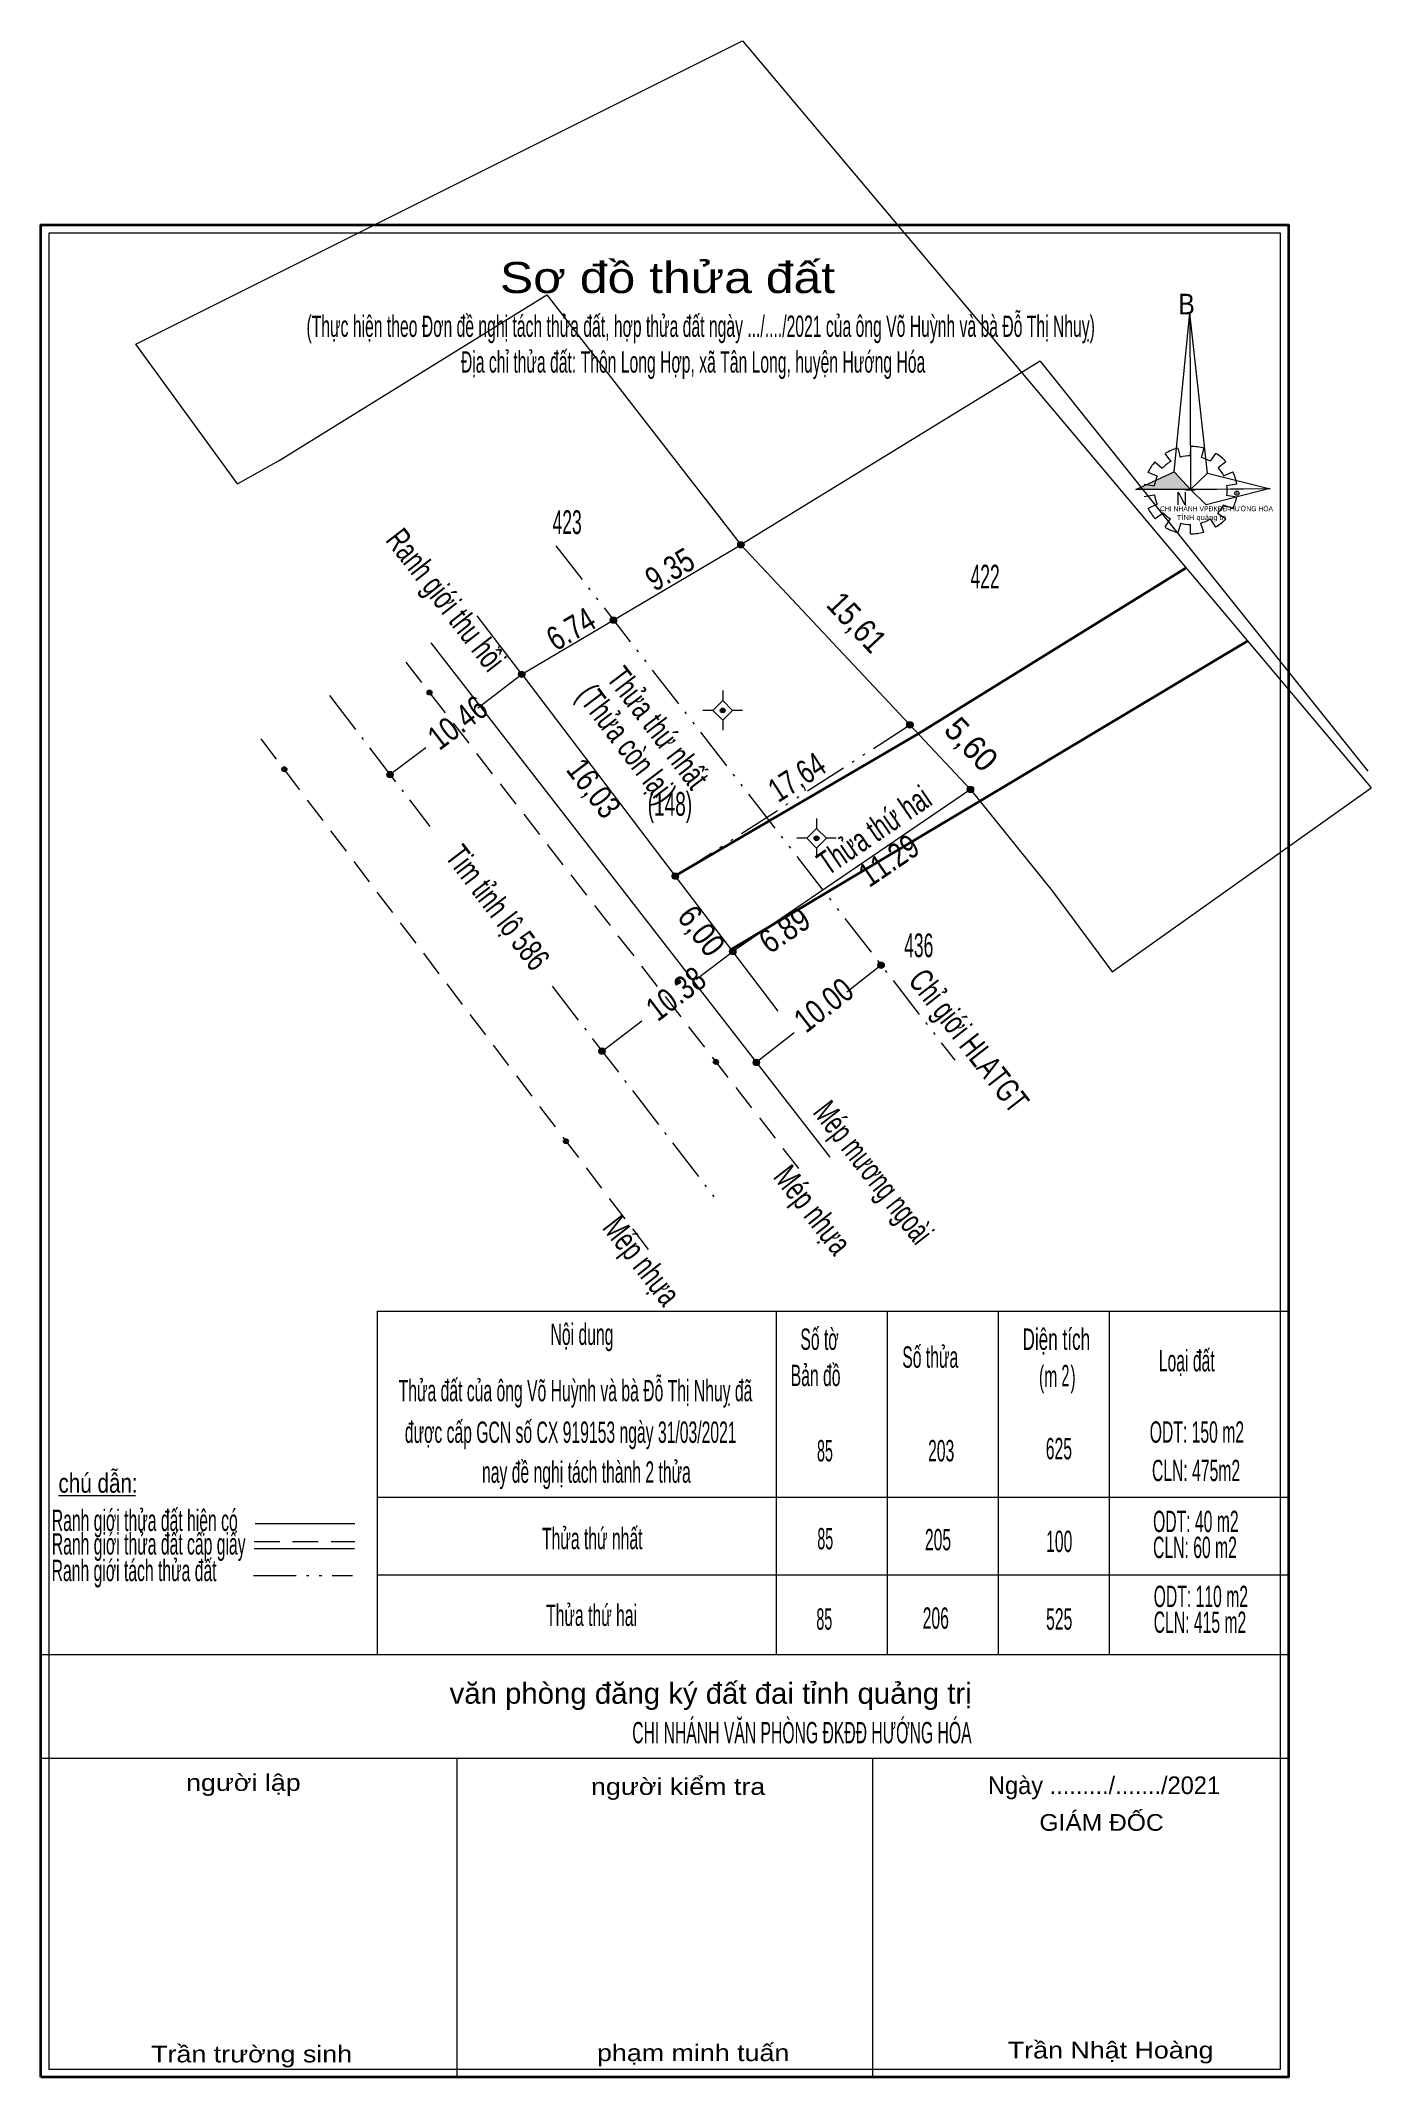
# Model space of a CAD drawing. Header units: metres. Extents: x 543459 to 543543, y 1834989 to 1835117.
import ezdxf
from ezdxf.enums import TextEntityAlignment as Align

# ---------------------------------------------------------------- set-up
doc = ezdxf.new("R2010")
doc.units = ezdxf.units.M
doc.header["$LTSCALE"] = 0.54
doc.header["$PDMODE"] = 32
doc.header["$PDSIZE"] = 0.27
for name, pattern in [('DASH_DOUBLE_DOT', [9.2, 5, -1.2, 0.3, -1.2, 0.3, -1.2]), ('DOT_DASHED', [7.7, 5, -1.2, 0.3, -1.2]), ('MEDIUM_DASHED', [4.5, 3, -1.5])]:
    doc.linetypes.add(name, pattern=pattern)
for name, color, linetype, lineweight in [('1', 7, 'Continuous', 13), ('10', 7, 'Continuous', 13), ('11', 7, 'Continuous', 13), ('22', 7, 'Continuous', 13), ('23', 7, 'Continuous', 13)]:
    doc.layers.add(name, color=color, linetype=linetype, lineweight=lineweight)
for name, color, linetype in [('13', 7, 'Continuous'), ('63', 7, 'Continuous'), ('7', 7, 'Continuous')]:
    doc.layers.add(name, color=color, linetype=linetype)

msp = doc.modelspace()

# ---------------------------------------------------------------- hatches: boundary and pattern name
at = {"layer": '1'}
msp.add_hatch(color=256, dxfattribs=at).paths.add_polyline_path([(543528.24, 1835089.11), (543530.65, 1835090.22), (543531.68, 1835089.11)])
at = {"layer": '11'}
for points in [[(543503.47, 1835085.62, 1), (543503.07, 1835085.62, 1)], [(543495.4177, 1835080.8576, 1), (543495.0177, 1835080.8576, 1)], [(543489.62, 1835077.43, 1), (543489.22, 1835077.43, 1)], [(543489.62, 1835077.43, 1), (543489.22, 1835077.43, 1)], [(543489.6204, 1835077.4295, 1), (543489.2204, 1835077.4295, 1)], [(543489.6204, 1835077.4295, 1), (543489.2204, 1835077.4295, 1)], [(543502.2698, 1835075.15, 1), (543501.9698, 1835075.15, 1)], [(543514.149, 1835074.2345, 1), (543513.749, 1835074.2345, 1)], [(543514.149, 1835074.2345, 1), (543513.749, 1835074.2345, 1)], [(543514.149, 1835074.2345, 1), (543513.749, 1835074.2345, 1)], [(543514.149, 1835074.2345, 1), (543513.749, 1835074.2345, 1)], [(543514.149, 1835074.2345, 1), (543513.749, 1835074.2345, 1)], [(543517.98, 1835070.15, 1), (543517.58, 1835070.15, 1)], [(543508.1998, 1835067.07, 1), (543507.8998, 1835067.07, 1)], [(543499.3215, 1835064.6813, 1), (543498.9215, 1835064.6813, 1)], [(543499.3265, 1835064.6747, 1), (543498.9265, 1835064.6747, 1)], [(543499.3265, 1835064.6747, 1), (543498.9265, 1835064.6747, 1)], [(543499.3265, 1835064.6747, 1), (543498.9265, 1835064.6747, 1)], [(543502.96, 1835059.9, 1), (543502.56, 1835059.9, 1)]]:
    msp.add_hatch(color=256, dxfattribs=at).paths.add_polyline_path(points)
at = {"layer": '22'}
for points in [[(543481.294, 1835071.094, 1), (543480.894, 1835071.094, 1)], [(543512.3308, 1835059.0442, 1), (543511.9308, 1835059.0442, 1)], [(543494.6971, 1835053.6138, 1), (543494.2971, 1835053.6138, 1)], [(543504.4436, 1835052.8967, 1), (543504.0436, 1835052.8967, 1)]]:
    msp.add_hatch(color=256, dxfattribs=at).paths.add_polyline_path(points)

# ---------------------------------------------------------------- linework, layer by layer
at = {"layer": '1'}
for p, q in [((543530.44, 1835090.9), (543530.09, 1835091.39)), ((543530.88, 1835091.72), (543531.03, 1835091.14)), ((543531.68, 1835091.23), (543531.7, 1835091.84)), ((543532.52, 1835091.72), (543532.37, 1835091.12)), ((543532.94, 1835090.9), (543533.29, 1835091.39)), ((543529.58, 1835089.96), (543529.01, 1835090.18)), ((543529.43, 1835090.86), (543529.9, 1835090.46)), ((543533.92, 1835090.86), (543533.44, 1835090.48)), ((543533.78, 1835089.97), (543534.36, 1835090.24)), ((543528.76, 1835089.45), (543529.39, 1835089.35)), ((543529.39, 1835088.75), (543528.76, 1835088.66)), ((543531.38, 1835089.09), (543531.99, 1835089.09)), ((543534.62, 1835089.45), (543533.97, 1835089.35)), ((543533.97, 1835088.75), (543534.62, 1835088.66)), ((543501.03, 1835088.5), (543503.27, 1835085.62)), ((543529.01, 1835087.93), (543529.58, 1835088.19)), ((543529.96, 1835087.62), (543529.46, 1835087.25)), ((543533.4, 1835087.62), (543533.92, 1835087.27)), ((543534.38, 1835087.91), (543533.75, 1835088.13)), ((543530.09, 1835086.74), (543530.42, 1835087.27)), ((543531.07, 1835086.99), (543530.88, 1835086.4)), ((543531.68, 1835086.31), (543531.68, 1835086.89)), ((543532.31, 1835086.99), (543532.5, 1835086.42)), ((543533.29, 1835086.74), (543532.94, 1835087.25)), ((543489.42, 1835077.43), (543486.61, 1835081.12)), ((543517.78, 1835070.15), (543522.94, 1835063.74)), ((543517.78, 1835070.15), (543522.94, 1835063.74)), ((543505.63, 1835056.14), (543502.76, 1835059.9)), ((543480.29, 1835037.18), (543537.88, 1835037.18)), ((543480.29, 1835037.18), (543480.29, 1835015.47)), ((543505.5, 1835037.18), (543505.5, 1835015.47)), ((543512.52, 1835037.18), (543512.52, 1835015.47)), ((543519.53, 1835037.18), (543519.53, 1835015.47)), ((543526.55, 1835037.18), (543526.55, 1835015.47)), ((543460.14, 1835025.53), (543465, 1835025.53)), ((543480.29, 1835025.41), (543537.88, 1835025.41)), ((543472.57, 1835023.76), (543478.88, 1835023.76)), ((543472.51, 1835022.18), (543478.84, 1835022.18)), ((543480.29, 1835020.51), (543537.92, 1835020.51)), ((543459.02, 1835015.47), (543537.88, 1835015.47)), ((543480.29, 1835015.47), (543537.88, 1835015.47)), ((543459.02, 1835014.83), (543459.02, 1834988.75)), ((543459.02, 1835008.92), (543537.88, 1835008.92)), ((543485.31, 1835008.92), (543485.31, 1834988.75)), ((543511.59, 1835008.92), (543511.59, 1834988.75))]:
    msp.add_line(p, q, dxfattribs=at)
at = {"layer": '1', "linetype": 'MEDIUM_DASHED'}
msp.add_line((543472.51, 1835022.62), (543478.88, 1835022.62), dxfattribs=at)
at = {"layer": '1', "linetype": 'DASH_DOUBLE_DOT'}
msp.add_line((543472.46, 1835020.47), (543478.72, 1835020.47), dxfattribs=at)
at = {"layer": '1'}
for points in [[(543459.02, 1835105.84), (543537.88, 1835105.84), (543537.88, 1834988.75), (543459.02, 1834988.75)], [(543459.02, 1834988.75), (543459.02, 1835105.84), (543537.88, 1835105.84), (543537.88, 1834988.75)], [(543459.55, 1834989.25), (543459.55, 1835105.34), (543537.35, 1835105.34), (543537.35, 1834989.25)], [(543531.64, 1835100.26), (543531.68, 1835089.11), (543530.65, 1835090.22)], [(543531.64, 1835100.26), (543531.68, 1835089.11), (543532.77, 1835090.14)], [(543528.24, 1835089.11), (543530.65, 1835090.22), (543531.68, 1835089.11)], [(543536.73, 1835089.15), (543531.68, 1835089.11), (543532.77, 1835090.14)], [(543536.69, 1835089.17), (543532.68, 1835088.15), (543531.68, 1835089.11)]]:
    msp.add_lwpolyline(points, close=True, dxfattribs=at)
at = {"layer": '1', "lineweight": 35}
msp.add_lwpolyline([(543459.02, 1834988.75), (543459.02, 1835105.84), (543537.88, 1835105.84), (543537.88, 1834988.75)], close=True, dxfattribs=at)
at = {"layer": '1'}
for centre, major_axis, start_param, end_param in [((543531.6909, 1835089.0713), (2.9484, 0), 1.84955988, 2.13900916), ((543531.6909, 1835089.0713), (2.3107, 0), 1.56985589, 1.85611068), ((543531.6909, 1835089.0713), (2.9484, 0), 1.27924208, 1.56332225), ((543531.6909, 1835089.0713), (2.9484, 0), 0.71056237, 0.99687234), ((543531.6909, 1835089.0713), (2.9484, 0), 2.43958176, 2.72400246), ((543531.6909, 1835089.0713), (2.3107, 0), 2.72368549, 3.01515824), ((543531.6909, 1835089.0713), (2.3107, 0), 2.13373541, 2.44496261), ((543531.6909, 1835089.0713), (2.3107, 0), 1.00270906, 1.2755622), ((543531.6909, 1835089.0713), (2.3107, 0), 0.42678376, 0.70646463), ((543531.6909, 1835089.0713), (2.9484, 0), 0.1390515, 0.43393316), ((543531.6909, 1835089.0713), (2.3107, 0), 3.28229955, 3.56105054), ((543531.6909, 1835089.0713), (2.3107, 0), 6.13558388, 6.41618463), ((543531.6909, 1835089.0713), (2.9484, 0), 5.85230288, 6.13839648), ((543531.6909, 1835089.0713), (2.9484, 0), 3.56988637, 3.85691866), ((543531.6909, 1835089.0713), (2.3107, 0), 3.86077574, 4.13258255), ((543531.6909, 1835089.0713), (2.3107, 0), 5.56137327, 5.83951437), ((543531.6741, 1835089.0548), (2.9484, 0), 4.1470906, 4.43659307), ((543531.6909, 1835089.0713), (2.3107, 0), 4.43854677, 4.71314001), ((543531.6909, 1835089.0713), (2.9484, 0), 4.71301008, 4.99761054), ((543531.6909, 1835089.0713), (2.3107, 0), 4.99087134, 5.28933161), ((543531.6909, 1835089.0713), (2.9484, 0), 5.28561416, 5.56798705)]:
    msp.add_ellipse(centre, major_axis=major_axis, ratio=0.937689, start_param=start_param, end_param=end_param, dxfattribs=at)
msp.add_point((543534.62, 1835088.88), dxfattribs=at)
at = {"layer": '10'}
for p, q in [((543503.37, 1835117.48), (543543.11, 1835070.26)), ((543503.37, 1835117.48), (543543.11, 1835070.26)), ((543526.73, 1835058.63), (543543.11, 1835070.26)), ((543522.94, 1835063.74), (543523.22, 1835063.37)), ((543522.94, 1835063.74), (543526.73, 1835058.63))]:
    msp.add_line(p, q, dxfattribs=at)
at = {"layer": '10', "linetype": 'DASH_DOUBLE_DOT'}
msp.add_line((543499.13, 1835064.67), (543513.95, 1835074.23), dxfattribs=at)
at = {"layer": '10'}
for points in [[(543471.45, 1835089.48), (543474.09, 1835090.94), (543491, 1835101.41), (543503.27, 1835085.62)], [(543489.42, 1835077.43), (543503.27, 1835085.62), (543513.95, 1835074.23)], [(543489.42, 1835077.43), (543503.27, 1835085.62), (543513.95, 1835074.23)], [(543489.42, 1835077.43), (543499.12, 1835064.68), (543499.13, 1835064.67)], [(543513.95, 1835074.23), (543517.78, 1835070.15), (543504.37, 1835061), (543502.76, 1835059.9), (543499.13, 1835064.67)], [(543513.95, 1835074.23), (543517.78, 1835070.15), (543504.37, 1835061), (543502.76, 1835059.9), (543499.13, 1835064.67)]]:
    msp.add_lwpolyline(points, dxfattribs=at)
for p in [(543489.42, 1835077.43), (543513.95, 1835074.23)]:
    msp.add_point(p, dxfattribs=at)
at = {"layer": '11'}
for p, q in [((543502.12, 1835076.4), (543502.12, 1835075.77)), ((543501.49, 1835075.15), (543500.87, 1835075.15)), ((543502.12, 1835074.53), (543502.12, 1835073.9)), ((543503.37, 1835075.15), (543502.75, 1835075.15)), ((543508.05, 1835068.32), (543508.05, 1835067.69)), ((543507.43, 1835067.07), (543506.8, 1835067.07)), ((543509.3, 1835067.07), (543508.68, 1835067.07)), ((543508.05, 1835066.45), (543508.05, 1835065.82))]:
    msp.add_line(p, q, dxfattribs=at)
for points in [[(543502.12, 1835075.77), (543501.49, 1835075.15), (543502.12, 1835074.53), (543502.75, 1835075.15)], [(543508.05, 1835067.69), (543507.43, 1835067.07), (543508.05, 1835066.45), (543508.68, 1835067.07)]]:
    msp.add_lwpolyline(points, close=True, dxfattribs=at)
for centre, radius in [((543503.27, 1835085.62), 0.2), ((543495.2177, 1835080.8576), 0.2), ((543489.42, 1835077.43), 0.2), ((543489.42, 1835077.43), 0.2), ((543489.4204, 1835077.4295), 0.2), ((543489.4204, 1835077.4295), 0.2), ((543502.1198, 1835075.15), 0.15), ((543513.949, 1835074.2345), 0.2), ((543513.949, 1835074.2345), 0.2), ((543513.949, 1835074.2345), 0.2), ((543513.949, 1835074.2345), 0.2), ((543513.949, 1835074.2345), 0.2), ((543517.78, 1835070.15), 0.2), ((543508.0498, 1835067.07), 0.15), ((543499.1215, 1835064.6813), 0.2), ((543499.1265, 1835064.6747), 0.2), ((543499.1265, 1835064.6747), 0.2), ((543499.1265, 1835064.6747), 0.2), ((543502.76, 1835059.9), 0.2)]:
    msp.add_circle(centre, radius, dxfattribs=at)
at = {"layer": '22'}
for p, q in [((543522.19, 1835097.23), (543503.27, 1835085.62)), ((543522.19, 1835097.23), (543542.89, 1835071.3)), ((543483.68, 1835079.42), (543508.89, 1835046.91)), ((543486.65, 1835075.32), (543489.42, 1835077.43)), ((543481.09, 1835071.09), (543483.35, 1835072.81)), ((543500.43, 1835058.13), (543502.76, 1835059.9)), ((543512.13, 1835059.04), (543509.96, 1835057.35)), ((543494.5, 1835053.61), (543497, 1835055.52)), ((543506.63, 1835054.76), (543504.24, 1835052.9))]:
    msp.add_line(p, q, dxfattribs=at)
at = {"layer": '22', "linetype": 'DASH_DOUBLE_DOT'}
msp.add_line((543491.58, 1835085.55), (543516.79, 1835053.04), dxfattribs=at)
at = {"layer": '22', "lineweight": 35}
for p, q in [((543531.41, 1835084.16), (543514.48, 1835073.67)), ((543535.3, 1835079.54), (543518.37, 1835069.42)), ((543499.11, 1835064.7), (543514.48, 1835073.67)), ((543518.37, 1835069.42), (543502.66, 1835060.03))]:
    msp.add_line(p, q, dxfattribs=at)
at = {"layer": '22', "linetype": 'MEDIUM_DASHED'}
for p, q in [((543482.1, 1835078.19), (543507.31, 1835045.68)), ((543472.93, 1835073.35), (543497.5, 1835040.95))]:
    msp.add_line(p, q, dxfattribs=at)
at = {"layer": '22', "linetype": 'DOT_DASHED'}
for p, q in [((543477.27, 1835076.09), (543483.61, 1835067.81)), ((543491.35, 1835057.72), (543501.57, 1835044.4))]:
    msp.add_line(p, q, dxfattribs=at)
at = {"layer": '22'}
for centre in [(543481.094, 1835071.094), (543512.1308, 1835059.0442), (543494.4971, 1835053.6138), (543504.2436, 1835052.8967)]:
    msp.add_circle(centre, 0.2, dxfattribs=at)
at = {"layer": '23'}
msp.add_lwpolyline([(543471.45, 1835089.48), (543465.03, 1835098.31), (543503.37, 1835117.48)], dxfattribs=at)
at = {"layer": '7'}
for p in [(543483.59, 1835076.28), (543474.42, 1835071.43), (543499.29, 1835058.01), (543501.69, 1835052.93), (543492.21, 1835047.92)]:
    msp.add_point(p, dxfattribs=at)

# ---------------------------------------------------------------- texts
at = {"layer": '1'}
for s, height, width, p in [('Sơ đồ thửa đất', 1.965, 1.2, (543498.635, 1835101.53)), ('(Thực hiện theo Đơn đề nghị tách thửa đất, hợp thửa đất ngày .../..../2021 của ông Võ Huỳnh và bà Đỗ Thị Nhuỵ)', 1.35, 0.55, (543500.73, 1835098.76)), ('Địa chỉ thửa đất: Thôn Long Hợp, xã Tân Long, huyện Hướng Hóa', 1.35, 0.55, (543500.25, 1835096.5)), ('(148)', 1.5, 0.6, (543498.785, 1835068.49))]:
    msp.add_text(s, height=height, dxfattribs=dict(at, width=width)).set_placement(p, align=Align.CENTER)
for s, height, width, p in [('B', 1.308, 0.9, (543530.91, 1835100.18)), ('N', 0.8177, 0.9, (543530.77, 1835088.14)), ('TỈNH quảng trị', 0.3096, 1.15, (543530.82, 1835087.19)), ('Nội dung', 1.35, 0.55, (543491.24, 1835035.04)), ('Số tờ', 1.35, 0.55, (543507.03, 1835034.73)), ('Diện tích', 1.35, 0.6, (543521.07, 1835034.73)), ('Số thửa', 1.35, 0.55, (543513.47, 1835033.6)), ('Loại đất', 1.35, 0.55, (543529.68, 1835033.37)), ('Bản đồ', 1.35, 0.55, (543506.42, 1835032.44)), ('(m   )', 1.35, 0.55, (543522.11, 1835032.38)), ('2', 1.35, 0.5, (543523.53, 1835032.43)), ('Thửa đất của ông Võ Huỳnh và bà Đỗ Thị Nhuỵ đã', 1.35, 0.55, (543481.64, 1835031.48)), ('được cấp GCN số CX 919153 ngày 31/03/2021', 1.35, 0.55, (543482.03, 1835028.85)), ('ODT: 150 m2', 1.35, 0.55, (543529.11, 1835028.86)), ('85', 1.35, 0.5, (543508.08, 1835027.68)), ('203', 1.35, 0.55, (543515.1, 1835027.68)), ('625', 1.35, 0.55, (543522.54, 1835027.81)), ('chú dẫn:', 1.22, 0.8, (543460.14, 1835025.7)), ('nay đề nghị tách thành 2 thửa', 1.35, 0.55, (543486.91, 1835026.33)), ('CLN: 475m2', 1.35, 0.55, (543529.25, 1835026.43)), ('Ranh giới thửa đất hiện có ', 1.35, 0.55, (543459.72, 1835023.28)), ('ODT: 40 m2', 1.35, 0.55, (543529.32, 1835023.21)), ('Ranh giới thửa đất cấp giấy', 1.35, 0.55, (543459.72, 1835021.79)), ('Thửa thứ nhất', 1.35, 0.55, (543490.7, 1835022.13)), ('85', 1.35, 0.5, (543508.1, 1835022.12)), ('205', 1.35, 0.55, (543514.9, 1835022.06)), ('100', 1.35, 0.55, (543522.56, 1835021.95)), ('CLN: 60 m2', 1.35, 0.55, (543529.32, 1835021.57)), ('Ranh giới tách thửa đất', 1.35, 0.55, (543459.71, 1835020.11)), ('ODT: 110 m2', 1.35, 0.55, (543529.36, 1835018.47)), ('Thửa thứ hai', 1.35, 0.55, (543490.96, 1835017.28)), ('85', 1.35, 0.5, (543508.04, 1835017.04)), ('206', 1.35, 0.55, (543514.76, 1835017.1)), ('525', 1.35, 0.55, (543522.56, 1835017.04)), ('CLN: 415 m2', 1.35, 0.55, (543529.36, 1835016.84))]:
    msp.add_text(s, height=height, dxfattribs=dict(at, width=width)).set_placement(p)
msp.add_text('CHI NHÁNH VPĐKĐĐ-HƯỚNG HÓA', height=0.3095, dxfattribs=at).set_placement((543529.76, 1835087.74))
for s, height, width, p in [('văn phòng đăng ký đất đai tỉnh quảng trị', 1.321, 1.05, (543517.86, 1835012.36)), ('CHI NHÁNH VĂN PHÒNG ĐKĐĐ HƯỚNG HÓA', 1.35, 0.55, (543517.85, 1835009.86)), ('người lập', 1.057, 1.2, (543475.45, 1835006.85)), ('người kiểm tra', 1.057, 1.2, (543504.81, 1835006.6)), ('GIÁM ĐỐC', 1.056, 1.1, (543529.99, 1835004.33)), ('Trần trường sinh', 1.056, 1.2, (543478.7, 1834989.69)), ('phạm minh tuấn', 1.056, 1.2, (543506.33, 1834989.77)), ('Trần Nhật Hoàng', 1.056, 1.2, (543533.14, 1834989.94))]:
    msp.add_text(s, height=height, dxfattribs=dict(at, width=width)).set_placement(p, align=Align.RIGHT)
msp.add_text('Ngày ........./......./2021', height=1.115, dxfattribs=at).set_placement((543526.22, 1835006.65), align=Align.CENTER)
at = {"layer": '11'}
for s, rotation, width, p in [('15,61', 313.166, 0.85, (543510.0562, 1835080.2081)), ('Thửa thứ nhất', 307.27, 0.7, (543497.4423, 1835073.5992)), ('(Thửa còn lại)', 307.27, 0.7, (543495.4651, 1835072.5992)), ('5,60', 313.166, 0.95, (543517.2886, 1835072.4981)), ('16,03', 307.27, 0.8, (543493.3844, 1835069.7842)), ('17,64', 32.82, 0.75, (543507.2135, 1835070.3035)), ('6,00', 307.271, 0.85, (543500.1818, 1835060.7642))]:
    msp.add_text(s, height=1.5, rotation=rotation, dxfattribs=dict(at, width=width)).set_placement(p, align=Align.CENTER)
at = {"layer": '13', "width": 0.55}
for s, p in [('423', (543492.29, 1835086.3)), ('422', (543518.705, 1835082.86)), ('436', (543514.51, 1835059.55))]:
    msp.add_text(s, height=1.5, dxfattribs=at).set_placement(p, align=Align.CENTER)
at = {"layer": '22'}
for s, rotation, width, p in [('Ranh giới thu hồi', 307.934, 0.7, (543484.0337, 1835081.6811)), ('10.46', 37.27, 0.8, (543485.8108, 1835073.7858)), ('Tim tỉnh lộ 586', 307.295, 0.7, (543487.3072, 1835062.2344)), ('10.38', 37.27, 0.8, (543499.6108, 1835056.6482)), ('10.00', 37.934, 0.8, (543508.9639, 1835055.9379)), ('Chỉ giới HLATGT', 307.934, 0.7, (543517.089, 1835053.8161)), ('Mép mương ngoài', 307.934, 0.65, (543511.0562, 1835045.4911)), ('Mép nhựa', 307.934, 0.7, (543507.2211, 1835043.1211)), ('Mép nhựa', 307.934, 0.7, (543496.4211, 1835039.9011))]:
    msp.add_text(s, height=1.5, rotation=rotation, dxfattribs=dict(at, width=width)).set_placement(p, align=Align.CENTER)
at = {"layer": '63'}
for s, rotation, width, p in [('9.35', 30.597, 0.8, (543499.1582, 1835083.4214)), ('6.74', 30.597, 0.8, (543492.9082, 1835079.6532)), ('Thửa thứ hai', 34.311, 0.7, (543512.1122, 1835066.9575)), ('11.29', 34.311, 0.8, (543513.0422, 1835065.0471)), ('6.89', 34.311, 0.85, (543506.4522, 1835060.6428))]:
    msp.add_text(s, height=1.5, rotation=rotation, dxfattribs=dict(at, width=width)).set_placement(p, align=Align.CENTER)

doc.saveas('drawing.dxf')
